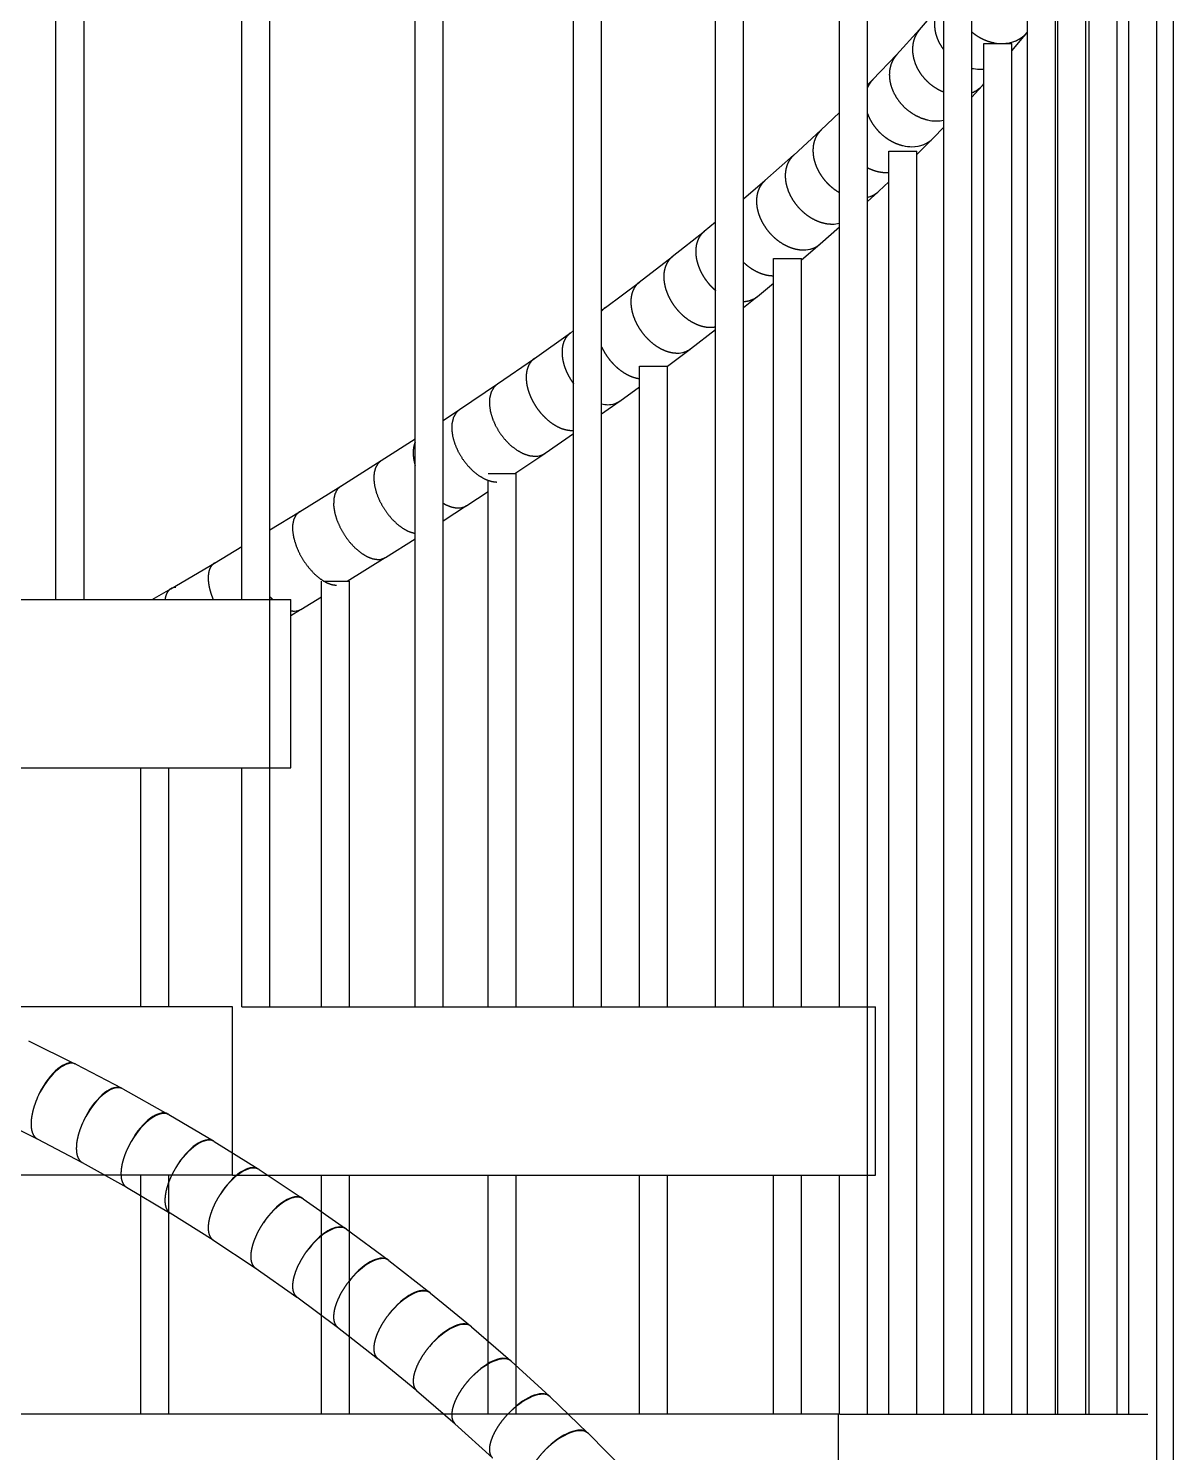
# Model space of a CAD drawing. Header units: millimetres. Extents: x -934 to 934, y -2220 to 2220.
# Drawn here: x 402 to 920, y 716 to 1361 of the extents above; entities that cross this region are included whole.
import ezdxf

# ---------------------------------------------------------------- set-up
doc = ezdxf.new("R2010")
doc.units = ezdxf.units.MM
doc.layers.add('Elevation', color=7, linetype='CONTINUOUS')
doc.layers.add('Plan', color=7, linetype='CONTINUOUS')

msp = doc.modelspace()

# ---------------------------------------------------------------- linework, layer by layer
at = {"layer": 'Elevation'}
for p, q in [((414.07, 1102.19), (414.07, 2035.99)), ((426.77, 1102.19), (426.77, 2033.08)), ((498.31, 1102.19), (498.31, 1987.28)), ((511.01, 917.61), (511.01, 1987.28)), ((576.79, 917.61), (576.79, 1938.57)), ((589.49, 917.61), (589.49, 1938.57)), ((648.61, 917.61), (648.61, 1889.87)), ((661.31, 917.61), (661.31, 1889.87)), ((712.95, 917.61), (712.95, 1841.16)), ((725.65, 917.61), (725.65, 1841.16)), ((769.08, 917.61), (769.08, 1792.45)), ((781.78, 733.03), (781.78, 1792.45)), ((816.35, 733.03), (816.35, 1743.74)), ((829.05, 733.03), (829.05, 1743.74)), ((854.23, 733.03), (854.23, 1695.03)), ((866.93, 733.03), (866.93, 1694.2)), ((882.29, 733.03), (882.29, 1646.33)), ((894.99, 733.03), (894.99, 1646.33)), ((900.2, 733.03), (900.2, 1597.62)), ((912.9, 548.45), (912.9, 1597.62)), ((920.46, 548.45), (920.46, 1548.91)), ((868.07, 733.03), (868.07, 1401.99)), ((880.77, 733.03), (880.77, 1402.79)), ((805.31, 1360.34), (815.21, 1371.77)), ((794.97, 1349.01), (805.41, 1360.46)), ((847.25, 1350.76), (854.09, 1359.1)), ((784.08, 1337.66), (795.06, 1349.12)), ((834.55, 733.03), (834.55, 1354.08)), ((847.25, 733.03), (847.25, 1354.08)), ((781.78, 1335.36), (784.18, 1337.76)), ((834.05, 1335.33), (834.55, 1335.91)), ((829.05, 1329.84), (833.72, 1334.96)), ((760.72, 1314.87), (769.08, 1322.85)), ((748.25, 1303.45), (760.8, 1314.95)), ((804.13, 1303.85), (811.23, 1310.93)), ((811.54, 1311.24), (816.35, 1316.27)), ((735.27, 1292), (748.32, 1303.52)), ((791.43, 733.03), (791.43, 1305.37)), ((804.13, 733.03), (804.13, 1305.37)), ((725.65, 1283.82), (735.34, 1292.06)), ((786.97, 1287.26), (791.43, 1291.52)), ((781.78, 1282.49), (786.69, 1287)), ((707.8, 1269.05), (712.95, 1273.27)), ((693.34, 1257.55), (707.86, 1269.1)), ((760.41, 1263.37), (769.08, 1271.02)), ((751.9, 1256.13), (760.15, 1263.15)), ((678.4, 1246.03), (693.39, 1257.59)), ((739.2, 917.61), (739.2, 1256.66)), ((751.9, 917.61), (751.9, 1256.66)), ((663, 1234.5), (678.45, 1246.07)), ((731.93, 1239.56), (739.2, 1245.54)), ((725.65, 1234.56), (731.7, 1239.37)), ((661.31, 1233.28), (663.04, 1234.54)), ((630.83, 1211.41), (647.18, 1222.99)), ((647.14, 1222.96), (648.61, 1224.03)), ((701.6, 1215.81), (712.95, 1224.56)), ((691.1, 1207.95), (701.39, 1215.65)), ((614.1, 1199.85), (630.87, 1211.44)), ((678.47, 917.61), (678.47, 1207.95)), ((691.17, 917.61), (691.17, 1207.95)), ((596.94, 1188.28), (614.13, 1199.87)), ((669.5, 1192.12), (678.47, 1198.64)), ((589.49, 1183.37), (596.97, 1188.3)), ((661.31, 1186.31), (669.3, 1191.98)), ((561.42, 1165.11), (576.79, 1175.03)), ((635.7, 1168.47), (648.61, 1177.38)), ((622.03, 1159.25), (635.53, 1168.35)), ((543.07, 1153.52), (561.44, 1165.13)), ((609.91, 917.61), (609.91, 1156.15)), ((622.61, 917.61), (622.61, 1159.25)), ((524.35, 1141.91), (543.09, 1153.53)), ((600.3, 1144.86), (609.91, 1151.19)), ((589.49, 1137.88), (600.14, 1144.75)), ((511.01, 1133.8), (524.37, 1141.92)), ((563.38, 1121.28), (576.79, 1129.76)), ((485.85, 1118.69), (498.31, 1126.14)), ((466.09, 1107.07), (485.86, 1118.7)), ((546.05, 1110.54), (563.23, 1121.19)), ((534.31, 917.61), (534.31, 1110.54)), ((547.01, 917.61), (547.01, 1110.54)), ((457.66, 1102.19), (466.1, 1107.07)), ((520.44, 1025.99), (520.44, 1102.19)), ((520.44, 1094.98), (524.9, 1097.65)), ((525.03, 1097.73), (534.31, 1103.38)), ((452.55, 917.61), (452.55, 1025.99)), ((465.25, 917.61), (465.25, 1025.99)), ((498.31, 917.61), (498.31, 1025.99)), ((494.02, 917.61), (30.85, 917.61)), ((494.02, 841.41), (494.02, 917.61)), ((785.35, 841.41), (785.35, 917.61)), ((494.02, 841.41), (30.85, 841.41)), ((452.55, 733.03), (452.55, 841.41)), ((465.25, 733.03), (465.25, 841.41)), ((534.31, 733.03), (534.31, 841.41)), ((547.01, 733.03), (547.01, 841.41)), ((609.91, 733.03), (609.91, 841.41)), ((622.61, 733.03), (622.61, 841.41)), ((678.47, 733.03), (678.47, 841.41)), ((691.17, 733.03), (691.17, 841.41)), ((739.2, 733.03), (739.2, 841.41)), ((751.9, 733.03), (751.9, 841.41)), ((769.08, 733.03), (769.08, 841.41)), ((768.62, 733.03), (48.01, 733.03)), ((768.62, 656.83), (768.62, 733.03))]:
    msp.add_line(p, q, dxfattribs=at)
for centre, major_axis, ratio, start_param, end_param in [((839.36, 1371.18), (15.08, -11.64), 0.826094, 5.469893, 6.26269), ((839.36, 1371.18), (14.73, -12.08), 0.816986, 5.493665, 0), ((839.36, 1371.18), (14.73, -12.08), 0.816986, 0, 0.014642), ((829.77, 1359.49), (14.73, -12.08), 0.816986, 5.505108, 5.575046), ((829.77, 1359.49), (14.4, -12.47), 0.80734, 5.527295, 5.597913), ((819.65, 1347.8), (14.4, -12.47), 0.80734, 5.887442, 0), ((819.65, 1347.8), (14.07, -12.84), 0.797162, 5.912163, 0), ((819.65, 1347.8), (14.07, -12.84), 0.797162, 0, 0.015876), ((808.98, 1336.11), (14.07, -12.84), 0.797162, 5.570858, 5.77862), ((808.98, 1336.11), (13.76, -13.18), 0.78646, 5.590101, 5.80028), ((797.78, 1324.42), (13.76, -13.18), 0.78646, 5.601544, 0), ((797.78, 1324.42), (13.45, -13.49), 0.775239, 5.619431, 0), ((797.78, 1324.42), (13.45, -13.49), 0.775239, 0, 0.0145), ((786.06, 1312.73), (13.45, -13.49), 0.775239, 5.630874, 5.694197), ((786.06, 1312.73), (13.16, -13.78), 0.763509, 5.647482, 5.711598), ((773.81, 1301.04), (13.16, -13.78), 0.763509, 5.879124, 0), ((773.81, 1301.04), (12.87, -14.04), 0.751276, 5.897642, 0), ((773.81, 1301.04), (12.87, -14.04), 0.751276, 0, 0.013278), ((761.06, 1289.35), (12.87, -14.04), 0.751276, 5.685773, 5.901149), ((761.06, 1289.35), (12.6, -14.29), 0.738549, 5.700045, 5.918651), ((747.81, 1277.66), (12.6, -14.29), 0.738549, 5.711489, 0), ((747.81, 1277.66), (12.34, -14.51), 0.725335, 5.7247, 0), ((747.81, 1277.66), (12.34, -14.51), 0.725335, 0, 0.012199), ((734.07, 1265.97), (12.09, -14.72), 0.711645, 5.74836, 5.753081), ((734.07, 1265.97), (12.34, -14.51), 0.725335, 5.736143, 5.740793), ((719.84, 1254.28), (12.09, -14.72), 0.711645, 5.797706, 0), ((719.84, 1254.28), (11.86, -14.91), 0.697485, 5.809615, 0), ((719.84, 1254.28), (11.86, -14.91), 0.697485, 0, 0.011252), ((705.14, 1242.59), (11.86, -14.91), 0.697485, 5.782531, 5.950503), ((705.14, 1242.59), (11.63, -15.09), 0.682867, 5.792945, 5.964016), ((689.97, 1230.9), (11.63, -15.09), 0.682867, 5.804388, 0), ((689.97, 1230.9), (11.41, -15.25), 0.667799, 5.813988, 0), ((689.97, 1230.9), (11.41, -15.25), 0.667799, 0, 0.010423), ((658.29, 1207.52), (11.21, -15.4), 0.652291, 5.845712, 0), ((658.29, 1207.52), (11.01, -15.54), 0.636355, 5.853838, 0), ((658.29, 1207.52), (11.01, -15.54), 0.636355, 0, 0.009699), ((641.79, 1195.83), (11.01, -15.54), 0.636355, 5.865281, 5.922525), ((641.79, 1195.83), (10.83, -15.67), 0.619999, 5.872743, 5.931227), ((624.87, 1184.14), (10.83, -15.67), 0.619999, 5.884186, 0), ((624.87, 1184.14), (10.65, -15.79), 0.603235, 5.891028, 0), ((624.87, 1184.14), (10.65, -15.79), 0.603235, 0, 0.009067), ((589.81, 1160.76), (10.49, -15.9), 0.586074, 5.920176, 0), ((589.81, 1160.76), (10.33, -16.01), 0.568528, 5.925899, 0), ((589.81, 1160.76), (10.33, -16.01), 0.568528, 0, 0.008518), ((553.2, 1137.38), (10.18, -16.1), 0.550607, 5.954003, 0), ((553.2, 1137.38), (10.04, -16.19), 0.532324, 5.958752, 0), ((553.2, 1137.38), (10.04, -16.19), 0.532324, 0, 0.008039), ((515.13, 1114), (9.9, -16.27), 0.51369, 5.985948, 0), ((515.13, 1114), (9.78, -16.35), 0.494719, 5.98985, 0), ((515.13, 1114), (9.78, -16.35), 0.494719, 0, 0.007623)]:
    msp.add_ellipse(centre, major_axis=major_axis, ratio=ratio, start_param=start_param, end_param=end_param, dxfattribs=at)
for points, degree in [([(815.1, 1371.63), (814.25, 1370.48), (813.54, 1369.22), (812.97, 1367.89), (812.54, 1366.48), (812.26, 1365.01), (812.13, 1363.5), (812.15, 1361.95), (812.32, 1360.38), (812.64, 1358.8), (813.11, 1357.23), (813.72, 1355.68), (814.47, 1354.16), (815.35, 1352.68), (816.35, 1351.27)], 1), ([(805.31, 1360.34), (804.03, 1358.58), (803.07, 1356.59), (802.45, 1354.44), (802.17, 1352.14), (802.25, 1349.76), (802.68, 1347.34), (803.44, 1344.93), (804.54, 1342.58), (805.94, 1340.33), (807.62, 1338.24), (809.54, 1336.33), (811.66, 1334.66), (813.95, 1333.25), (816.35, 1332.14)], 1), ([(805.52, 1360.58), (805.41, 1360.46), (805.31, 1360.34)], 2), ([(829.05, 1359.39), (829.7, 1358.86), (830.37, 1358.35), (831.05, 1357.87), (831.75, 1357.42), (832.47, 1356.99), (833.2, 1356.58), (833.94, 1356.21), (834.69, 1355.87), (835.45, 1355.55), (836.22, 1355.27), (837, 1355.01), (837.77, 1354.79), (838.56, 1354.6), (839.34, 1354.44)], 1), ([(794.97, 1349.01), (793.55, 1347.11), (792.51, 1344.94), (791.88, 1342.55), (791.67, 1340.01), (791.88, 1337.37), (792.51, 1334.69), (793.55, 1332.05), (794.97, 1329.52), (796.73, 1327.14), (798.79, 1324.98), (801.11, 1323.1), (803.61, 1321.54), (806.25, 1320.33), (808.96, 1319.52)], 1), ([(795.16, 1349.23), (794.97, 1349.01)], 1), ([(834.55, 1354.08), (834.71, 1354.08), (835.18, 1354.08), (835.93, 1354.08), (836.94, 1354.08), (838.14, 1354.08), (839.49, 1354.08), (840.9, 1354.08), (842.31, 1354.08), (843.65, 1354.08), (844.86, 1354.08), (845.86, 1354.08), (846.62, 1354.08), (847.09, 1354.08), (847.25, 1354.08)], 1), ([(839.34, 1354.44), (839.37, 1354.43)], 1), ([(839.37, 1354.43), (840.49, 1354.23), (841.62, 1354.13), (842.73, 1354.13)], 3), ([(829.05, 1342.95), (829.4, 1342.86), (829.76, 1342.79)], 2), ([(829.76, 1342.79), (829.79, 1342.79)], 1), ([(829.79, 1342.79), (830.98, 1342.56), (832.18, 1342.44), (833.34, 1342.44)], 3), ([(784.27, 1337.85), (784.08, 1337.66)], 1), ([(781.78, 1322.38), (782.36, 1320.93), (783.06, 1319.5), (783.87, 1318.11), (784.79, 1316.77), (785.8, 1315.49), (786.89, 1314.27), (788.07, 1313.13), (789.33, 1312.07), (790.64, 1311.1), (792.01, 1310.24), (793.42, 1309.47), (794.86, 1308.82), (796.33, 1308.29), (797.8, 1307.87)], 1), ([(808.96, 1319.52), (809, 1319.51)], 1), ([(809, 1319.51), (810.33, 1319.21), (811.65, 1319.06), (812.94, 1319.06)], 3), ([(760.72, 1314.87), (760.05, 1314.17), (759.44, 1313.41), (758.89, 1312.6), (758.42, 1311.73), (758.01, 1310.81), (757.67, 1309.85), (757.41, 1308.85), (757.22, 1307.82), (757.11, 1306.75), (757.07, 1305.66), (757.11, 1304.55), (757.22, 1303.42), (757.4, 1302.28), (757.67, 1301.14)], 1), ([(760.88, 1315.03), (760.72, 1314.87)], 1), ([(748.4, 1303.58), (748.25, 1303.45)], 1), ([(791.43, 1305.37), (791.59, 1305.37), (792.06, 1305.37), (792.82, 1305.37), (793.82, 1305.37), (795.03, 1305.37), (796.37, 1305.37), (797.78, 1305.37), (799.19, 1305.37), (800.54, 1305.37), (801.74, 1305.37), (802.75, 1305.37), (803.5, 1305.37), (803.97, 1305.37), (804.13, 1305.37)], 1), ([(797.8, 1307.87), (799.19, 1307.54), (800.58, 1307.37), (801.93, 1307.37)], 3), ([(748.25, 1303.45), (747.56, 1302.75), (746.93, 1301.99), (746.37, 1301.17), (745.88, 1300.29), (745.46, 1299.36), (745.12, 1298.39), (744.85, 1297.37), (744.66, 1296.31), (744.55, 1295.22), (744.52, 1294.1), (744.57, 1292.96), (744.69, 1291.8), (744.9, 1290.62), (745.18, 1289.45)], 1), ([(757.67, 1301.14), (757.72, 1300.94)], 1), ([(757.72, 1300.94), (758.09, 1299.72), (758.54, 1298.5), (759.08, 1297.3), (759.68, 1296.12), (760.36, 1294.96), (761.11, 1293.84), (761.93, 1292.75), (762.81, 1291.7), (763.74, 1290.7), (764.72, 1289.76), (765.75, 1288.87), (766.83, 1288.04), (767.94, 1287.29), (769.08, 1286.6)], 1), ([(735.27, 1292), (734.56, 1291.31), (733.92, 1290.55), (733.34, 1289.73), (732.84, 1288.84), (732.42, 1287.9), (732.07, 1286.91), (731.8, 1285.87), (731.61, 1284.79), (731.51, 1283.67), (731.48, 1282.53), (731.54, 1281.36), (731.68, 1280.17), (731.9, 1278.97), (732.2, 1277.76)], 1), ([(735.41, 1292.12), (735.27, 1292)], 1), ([(745.18, 1289.45), (745.23, 1289.25)], 1), ([(745.23, 1289.25), (745.87, 1287.35), (746.69, 1285.47), (747.69, 1283.65), (748.87, 1281.89), (750.19, 1280.23), (751.65, 1278.68), (753.22, 1277.26), (754.9, 1275.99), (756.65, 1274.89), (758.45, 1273.98), (760.29, 1273.25), (762.14, 1272.72), (763.97, 1272.41), (765.77, 1272.3)], 1), ([(732.2, 1277.76), (732.26, 1277.56)], 1), ([(732.26, 1277.56), (732.91, 1275.66), (733.75, 1273.78), (734.76, 1271.96), (735.94, 1270.2), (737.27, 1268.54), (738.72, 1266.99), (740.29, 1265.57), (741.96, 1264.3), (743.69, 1263.2), (745.48, 1262.29), (747.3, 1261.56), (749.12, 1261.03), (750.93, 1260.72), (752.7, 1260.61)], 1), ([(707.8, 1269.05), (707.07, 1268.37), (706.4, 1267.62), (705.81, 1266.79), (705.29, 1265.9), (704.86, 1264.94), (704.51, 1263.92), (704.24, 1262.85), (704.06, 1261.73), (703.97, 1260.57), (703.96, 1259.37), (704.04, 1258.15), (704.21, 1256.9), (704.47, 1255.64), (704.81, 1254.38)], 1), ([(707.92, 1269.14), (707.8, 1269.05)], 1), ([(693.34, 1257.55), (692.59, 1256.88), (691.92, 1256.14), (691.32, 1255.31), (690.8, 1254.41), (690.36, 1253.44), (690.01, 1252.41), (689.75, 1251.33), (689.57, 1250.19), (689.49, 1249.01), (689.5, 1247.79), (689.59, 1246.54), (689.78, 1245.27), (690.05, 1243.98), (690.41, 1242.69)], 1), ([(693.45, 1257.63), (693.34, 1257.55)], 1), ([(704.81, 1254.38), (704.87, 1254.18)], 1), ([(725.65, 1254.97), (726.52, 1254.18), (727.41, 1253.44), (728.34, 1252.75), (729.28, 1252.11), (730.25, 1251.52), (731.23, 1250.98), (732.22, 1250.51), (733.22, 1250.09), (734.22, 1249.74), (735.22, 1249.44), (736.21, 1249.21), (737.2, 1249.05), (738.17, 1248.95), (739.13, 1248.92)], 1), ([(739.2, 1256.66), (739.36, 1256.66), (739.83, 1256.66), (740.59, 1256.66), (741.6, 1256.66), (742.8, 1256.66), (744.14, 1256.66), (745.55, 1256.66), (746.97, 1256.66), (748.31, 1256.66), (749.51, 1256.66), (750.52, 1256.66), (751.28, 1256.66), (751.74, 1256.66), (751.9, 1256.66)], 1), ([(678.4, 1246.03), (677.65, 1245.38), (676.96, 1244.64), (676.36, 1243.81), (675.84, 1242.91), (675.41, 1241.94), (675.06, 1240.9), (674.8, 1239.8), (674.63, 1238.64), (674.56, 1237.44), (674.58, 1236.2), (674.69, 1234.93), (674.89, 1233.63), (675.18, 1232.32), (675.56, 1231)], 1), ([(678.5, 1246.11), (678.4, 1246.03)], 1), ([(690.41, 1242.69), (690.48, 1242.49)], 1), ([(690.48, 1242.49), (691.18, 1240.59), (692.06, 1238.71), (693.1, 1236.89), (694.29, 1235.13), (695.62, 1233.47), (697.07, 1231.92), (698.61, 1230.5), (700.24, 1229.23), (701.93, 1228.13), (703.66, 1227.22), (705.41, 1226.49), (707.15, 1225.96), (708.87, 1225.65), (710.55, 1225.54)], 1), ([(663, 1234.5), (662.36, 1234.03), (661.8, 1233.46), (661.31, 1232.82)], 3), ([(663.08, 1234.57), (663, 1234.5)], 1), ([(675.56, 1231), (675.63, 1230.8)], 1), ([(675.63, 1230.8), (676.35, 1228.9), (677.24, 1227.02), (678.29, 1225.2), (679.48, 1223.44), (680.81, 1221.78), (682.25, 1220.23), (683.79, 1218.81), (685.4, 1217.54), (687.08, 1216.44), (688.78, 1215.53), (690.51, 1214.8), (692.22, 1214.27), (693.91, 1213.96), (695.55, 1213.85)], 1), ([(647.14, 1222.96), (646.37, 1222.33), (645.69, 1221.61), (645.09, 1220.79), (644.57, 1219.88), (644.14, 1218.9), (643.8, 1217.84), (643.56, 1216.71), (643.41, 1215.53), (643.36, 1214.29), (643.4, 1213.01), (643.55, 1211.69), (643.78, 1210.35), (644.12, 1208.99), (644.54, 1207.62)], 1), ([(647.22, 1223.02), (647.14, 1222.96)], 1), ([(661.31, 1216.68), (662.09, 1215.12), (662.98, 1213.59), (663.96, 1212.12), (665.04, 1210.7), (666.2, 1209.36), (667.43, 1208.1), (668.72, 1206.94), (670.06, 1205.89), (671.44, 1204.96), (672.84, 1204.14), (674.26, 1203.46), (675.68, 1202.92), (677.08, 1202.52), (678.47, 1202.27)], 1), ([(630.83, 1211.41), (630.07, 1210.79), (629.39, 1210.08), (628.79, 1209.26), (628.27, 1208.36), (627.85, 1207.37), (627.52, 1206.3), (627.29, 1205.16), (627.15, 1203.97), (627.11, 1202.71), (627.18, 1201.41), (627.33, 1200.07), (627.59, 1198.71), (627.94, 1197.32), (628.39, 1195.93)], 1), ([(630.91, 1211.46), (630.83, 1211.41)], 1), ([(644.54, 1207.62), (644.61, 1207.42)], 1), ([(678.47, 1207.95), (678.62, 1207.95), (679.09, 1207.95), (679.85, 1207.95), (680.86, 1207.95), (682.06, 1207.95), (683.4, 1207.95), (684.82, 1207.95), (686.23, 1207.95), (687.57, 1207.95), (688.77, 1207.95), (689.78, 1207.95), (690.54, 1207.95), (691.01, 1207.95), (691.17, 1207.95)], 1), ([(614.1, 1199.85), (612.44, 1198.26), (611.25, 1196.13), (610.59, 1193.54), (610.47, 1190.59), (610.91, 1187.4), (611.88, 1184.08), (613.34, 1180.76), (615.25, 1177.57), (617.52, 1174.64), (620.08, 1172.06), (622.82, 1169.95), (625.63, 1168.38), (628.42, 1167.42), (631.08, 1167.09)], 1), ([(614.16, 1199.9), (614.1, 1199.85)], 1), ([(628.39, 1195.93), (629.14, 1194.01), (630.06, 1192.12), (631.12, 1190.27), (632.32, 1188.5), (633.64, 1186.81), (635.07, 1185.24), (636.58, 1183.81), (638.15, 1182.53), (639.77, 1181.41), (641.42, 1180.48), (643.07, 1179.74), (644.7, 1179.21), (646.3, 1178.89), (647.84, 1178.78)], 1), ([(596.94, 1188.28), (595.31, 1186.73), (594.15, 1184.63), (593.51, 1182.06), (593.41, 1179.11), (593.86, 1175.91), (594.84, 1172.57), (596.31, 1169.22), (598.22, 1166.01), (600.49, 1163.04), (603.03, 1160.44), (605.75, 1158.3), (608.54, 1156.71), (611.29, 1155.73), (613.89, 1155.4)], 1), ([(597, 1188.32), (596.94, 1188.28)], 1), ([(661.31, 1190.82), (662.29, 1190.59), (663.26, 1190.47), (664.19, 1190.47)], 3), ([(561.42, 1165.11), (559.9, 1163.72), (558.82, 1161.81), (558.2, 1159.42), (558.07, 1156.67), (558.44, 1153.64), (559.29, 1150.44), (560.58, 1147.19), (562.28, 1144.01), (564.33, 1141.02), (566.64, 1138.31), (569.13, 1136), (571.71, 1134.16), (574.3, 1132.86), (576.79, 1132.15)], 1), ([(561.46, 1165.14), (561.42, 1165.11)], 1), ([(609.91, 1159.25), (610.07, 1159.25), (610.54, 1159.25), (611.29, 1159.25), (612.3, 1159.25), (613.5, 1159.25), (614.84, 1159.25), (616.26, 1159.25), (617.67, 1159.25), (619.01, 1159.25), (620.22, 1159.25), (621.22, 1159.25), (621.98, 1159.25), (622.45, 1159.25), (622.61, 1159.25)], 1), ([(543.07, 1153.52), (541.53, 1152.09), (540.47, 1150.08), (539.91, 1147.55), (539.89, 1144.61), (540.4, 1141.39), (541.43, 1138), (542.93, 1134.59), (544.85, 1131.29), (547.1, 1128.23), (549.6, 1125.55), (552.24, 1123.33), (554.92, 1121.69), (557.53, 1120.67), (559.96, 1120.33)], 1), ([(543.11, 1153.54), (543.07, 1153.52)], 1), ([(524.35, 1141.91), (522.85, 1140.53), (521.82, 1138.54), (521.3, 1136.03), (521.31, 1133.1), (521.85, 1129.87), (522.9, 1126.47), (524.41, 1123.03), (526.33, 1119.71), (528.57, 1116.63), (531.05, 1113.91), (533.66, 1111.68), (536.3, 1110.01), (538.86, 1108.99), (541.23, 1108.64)], 1), ([(524.39, 1141.94), (524.35, 1141.91)], 1), ([(485.85, 1118.69), (485.15, 1118.18), (484.55, 1117.53), (484.04, 1116.76), (483.63, 1115.86), (483.33, 1114.85), (483.13, 1113.72), (483.03, 1112.5), (483.04, 1111.2), (483.16, 1109.81), (483.39, 1108.37), (483.72, 1106.87), (484.15, 1105.33), (484.68, 1103.76), (485.3, 1102.19)], 1), ([(485.87, 1118.7), (485.85, 1118.69)], 1), ([(535.36, 1110.54), (536.09, 1110.54), (536.96, 1110.54), (537.96, 1110.54), (539.05, 1110.54), (540.19, 1110.54), (541.35, 1110.54), (542.49, 1110.54), (543.56, 1110.54), (544.54, 1110.54), (545.39, 1110.54), (546.08, 1110.54), (546.59, 1110.54), (546.91, 1110.54), (547.01, 1110.54)], 1), ([(466.09, 1107.07), (465.79, 1106.87), (465.51, 1106.66), (465.24, 1106.41), (464.99, 1106.14), (464.76, 1105.85), (464.55, 1105.53), (464.35, 1105.19), (464.17, 1104.83), (464.01, 1104.44), (463.87, 1104.03), (463.75, 1103.6), (463.64, 1103.15), (463.56, 1102.68), (463.5, 1102.19)], 1), ([(466.11, 1107.08), (466.09, 1107.07)], 1), ([(468.44, 1107.67), (467.57, 1107.67), (466.79, 1107.47), (466.11, 1107.08)], 3), ([(511.01, 1103.48), (511.62, 1102.81), (512.25, 1102.19)], 2), ([(414.07, 1102.19), (414.23, 1102.19), (414.7, 1102.19), (415.46, 1102.19), (416.46, 1102.19), (417.67, 1102.19), (419.01, 1102.19), (420.42, 1102.19), (421.84, 1102.19), (423.18, 1102.19), (424.38, 1102.19), (425.39, 1102.19), (426.14, 1102.19), (426.61, 1102.19), (426.77, 1102.19)], 1), ([(520.44, 1097.15), (521.33, 1096.95), (522.15, 1096.95)], 2), ([(498.31, 917.61), (498.47, 917.61), (498.94, 917.61), (499.7, 917.61), (500.7, 917.61), (501.91, 917.61), (503.25, 917.61), (504.66, 917.61), (506.07, 917.61), (507.42, 917.61), (508.62, 917.61), (509.63, 917.61), (510.38, 917.61), (510.85, 917.61), (511.01, 917.61)], 1), ([(511.01, 917.61), (534.59, 917.61), (557.64, 917.61), (580.14, 917.61), (602.07, 917.61), (623.4, 917.61), (644.12, 917.61), (664.2, 917.61), (683.62, 917.61), (702.37, 917.61), (720.42, 917.61), (737.76, 917.61), (754.38, 917.61), (770.24, 917.61), (785.35, 917.61)], 1), ([(576.79, 917.61), (576.95, 917.61), (577.42, 917.61), (578.17, 917.61), (579.18, 917.61), (580.38, 917.61), (581.73, 917.61), (583.14, 917.61), (584.55, 917.61), (585.89, 917.61), (587.1, 917.61), (588.1, 917.61), (588.86, 917.61), (589.33, 917.61), (589.49, 917.61)], 1), ([(648.61, 917.61), (648.77, 917.61), (649.24, 917.61), (649.99, 917.61), (651, 917.61), (652.2, 917.61), (653.54, 917.61), (654.96, 917.61), (656.37, 917.61), (657.71, 917.61), (658.92, 917.61), (659.92, 917.61), (660.68, 917.61), (661.15, 917.61), (661.31, 917.61)], 1), ([(712.95, 917.61), (713.11, 917.61), (713.58, 917.61), (714.33, 917.61), (715.34, 917.61), (716.54, 917.61), (717.88, 917.61), (719.3, 917.61), (720.71, 917.61), (722.05, 917.61), (723.26, 917.61), (724.26, 917.61), (725.02, 917.61), (725.49, 917.61), (725.65, 917.61)], 1), ([(769.08, 733.03), (769.23, 733.03), (769.7, 733.03), (770.46, 733.03), (771.47, 733.03), (772.67, 733.03), (774.01, 733.03), (775.43, 733.03), (776.84, 733.03), (778.18, 733.03), (779.38, 733.03), (780.39, 733.03), (781.15, 733.03), (781.62, 733.03), (781.78, 733.03)], 1), ([(816.35, 733.03), (816.51, 733.03), (816.98, 733.03), (817.74, 733.03), (818.74, 733.03), (819.94, 733.03), (821.29, 733.03), (822.7, 733.03), (824.11, 733.03), (825.46, 733.03), (826.66, 733.03), (827.66, 733.03), (828.42, 733.03), (828.89, 733.03), (829.05, 733.03)], 1), ([(854.23, 733.03), (854.39, 733.03), (854.86, 733.03), (855.62, 733.03), (856.62, 733.03), (857.83, 733.03), (859.17, 733.03), (860.58, 733.03), (861.99, 733.03), (863.34, 733.03), (864.54, 733.03), (865.55, 733.03), (866.3, 733.03), (866.77, 733.03), (866.93, 733.03)], 1), ([(882.29, 733.03), (882.45, 733.03), (882.92, 733.03), (883.67, 733.03), (884.68, 733.03), (885.88, 733.03), (887.22, 733.03), (888.64, 733.03), (890.05, 733.03), (891.39, 733.03), (892.6, 733.03), (893.6, 733.03), (894.36, 733.03), (894.83, 733.03), (894.99, 733.03)], 1)]:
    msp.add_open_spline(points, degree=degree, dxfattribs=at)
for points, degree, knots in [([(784.08, 1337.66), (783.98, 1337.55), (783.88, 1337.44), (783.68, 1337.22), (783.49, 1336.99), (783.3, 1336.76), (783.13, 1336.52), (782.95, 1336.28), (782.78, 1336.03), (782.62, 1335.78), (782.46, 1335.53), (782.39, 1335.4), (782.31, 1335.27), (782.17, 1335), (782.03, 1334.73), (781.9, 1334.46), (781.78, 1334.18)], 2, [2.2524378, 2.2524378, 2.2524378, 2.2724064, 2.2724064, 2.3123434, 2.3123434, 2.3522805, 2.3522805, 2.3922176, 2.3922176, 2.4321546, 2.4321546, 2.4521232, 2.4521232, 2.4920602, 2.4920602, 2.5319973, 2.5319973, 2.5319973]), ([(781.78, 1297.89), (782.38, 1297.59), (782.99, 1297.31), (783.61, 1297.05), (784.22, 1296.82), (784.84, 1296.6), (785.46, 1296.41), (786.09, 1296.24), (786.71, 1296.09), (787.33, 1295.97), (787.95, 1295.86), (788.57, 1295.78), (789.18, 1295.73), (789.79, 1295.69), (790.4, 1295.68)], 1, [4.1979015, 4.1979015, 4.2346506, 4.2713997, 4.3081488, 4.3448979, 4.381647, 4.4183961, 4.4551452, 4.4918943, 4.5286434, 4.5653926, 4.6021417, 4.6388908, 4.6756399, 4.712389, 4.712389]), ([(704.87, 1254.18), (705.19, 1253.23), (705.56, 1252.29), (705.97, 1251.35), (706.42, 1250.42), (706.91, 1249.5), (707.45, 1248.59), (708.02, 1247.71), (708.63, 1246.84), (709.28, 1246), (709.95, 1245.18), (710.66, 1244.39), (711.4, 1243.63), (712.16, 1242.91), (712.95, 1242.22)], 1, [3.1473142, 3.1473142, 3.2030504, 3.2587866, 3.3145228, 3.370259, 3.4259952, 3.4817313, 3.5374675, 3.5932037, 3.6489399, 3.7046761, 3.7604123, 3.8161484, 3.8718846, 3.9276208, 3.9276208]), ([(644.61, 1207.42), (644.81, 1206.87), (645.02, 1206.32), (645.25, 1205.77), (645.49, 1205.22), (645.75, 1204.68), (646.02, 1204.13), (646.3, 1203.59), (646.59, 1203.06), (646.9, 1202.53), (647.22, 1202), (647.55, 1201.48), (647.89, 1200.97), (648.24, 1200.46), (648.61, 1199.96)], 1, [3.1473142, 3.1473142, 3.1797016, 3.212089, 3.2444764, 3.2768638, 3.3092512, 3.3416385, 3.3740259, 3.4064133, 3.4388007, 3.4711881, 3.5035755, 3.5359628, 3.5683502, 3.6007376, 3.6007376]), ([(576.79, 1173.49), (576.56, 1172.9), (576.36, 1172.27), (576.2, 1171.61), (576.07, 1170.93), (575.98, 1170.22), (575.93, 1169.48), (575.91, 1168.73), (575.93, 1167.95), (575.98, 1167.15), (576.07, 1166.34), (576.2, 1165.51), (576.36, 1164.67), (576.56, 1163.81), (576.79, 1162.96)], 1, [2.2986103, 2.2986103, 2.3496004, 2.4005904, 2.4515804, 2.5025705, 2.5535605, 2.6045506, 2.6555406, 2.7065306, 2.7575207, 2.8085107, 2.8595007, 2.9104908, 2.9614808, 3.0124709, 3.0124709]), ([(589.49, 1145.87), (589.99, 1145.58), (590.5, 1145.31), (591, 1145.06), (591.51, 1144.83), (592.01, 1144.62), (592.5, 1144.43), (593, 1144.26), (593.49, 1144.11), (593.97, 1143.99), (594.45, 1143.89), (594.93, 1143.81), (595.39, 1143.76), (595.85, 1143.72), (596.3, 1143.71)], 1, [4.2031043, 4.2031043, 4.2394818, 4.2758593, 4.3122368, 4.3486142, 4.3849917, 4.4213692, 4.4577467, 4.4941241, 4.5305016, 4.5668791, 4.6032566, 4.639634, 4.6760115, 4.712389, 4.712389]), ([(149.36, 1102.19), (177.73, 1102.19), (205.91, 1102.19), (233.9, 1102.19), (261.65, 1102.19), (289.14, 1102.19), (316.34, 1102.19), (343.23, 1102.19), (369.77, 1102.19), (395.95, 1102.19), (421.74, 1102.19), (447.1, 1102.19), (472.02, 1102.19), (496.48, 1102.19), (520.44, 1102.19)], 1, [4.8765036, 4.8765036, 4.9080325, 4.9395613, 4.9710902, 5.002619, 5.0341479, 5.0656767, 5.0972056, 5.1287345, 5.1602633, 5.1917922, 5.223321, 5.2548499, 5.2863788, 5.3179076, 5.3179076]), ([(130.46, 1025.99), (160.27, 1025.99), (189.9, 1025.99), (219.33, 1025.99), (248.52, 1025.99), (277.44, 1025.99), (306.06, 1025.99), (334.34, 1025.99), (362.26, 1025.99), (389.78, 1025.99), (416.88, 1025.99), (443.52, 1025.99), (469.68, 1025.99), (495.33, 1025.99), (520.44, 1025.99)], 1, [4.8555797, 4.8555797, 4.8886031, 4.9216266, 4.95465, 4.9876734, 5.0206968, 5.0537202, 5.0867437, 5.1197671, 5.1527905, 5.1858139, 5.2188374, 5.2518608, 5.2848842, 5.3179076, 5.3179076]), ([(494.02, 841.41), (519.16, 841.41), (543.73, 841.41), (567.7, 841.41), (591.06, 841.41), (613.77, 841.41), (635.82, 841.41), (657.17, 841.41), (677.8, 841.41), (697.7, 841.41), (716.83, 841.41), (735.18, 841.41), (752.73, 841.41), (769.46, 841.41), (785.35, 841.41)], 1, [5.2831854, 5.2831854, 5.3162088, 5.3492322, 5.3822557, 5.4152791, 5.4483025, 5.4813259, 5.5143493, 5.5473728, 5.5803962, 5.6134196, 5.646443, 5.6794664, 5.7124899, 5.7455133, 5.7455133]), ([(781.78, 733.03), (796.14, 733.03), (809.73, 733.03), (822.54, 733.03), (834.56, 733.03), (845.76, 733.03), (856.16, 733.03), (865.72, 733.03), (874.45, 733.03), (882.33, 733.03), (889.36, 733.03), (895.53, 733.03), (900.84, 733.03), (905.28, 733.03), (908.84, 733.03)], 1, [5.7379254, 5.7379254, 5.7690107, 5.8000959, 5.8311812, 5.8622664, 5.8933517, 5.9244369, 5.9555222, 5.9866074, 6.0176927, 6.0487779, 6.0798632, 6.1109484, 6.1420337, 6.1731189, 6.1731189])]:
    msp.add_open_spline(points, degree=degree, knots=knots, dxfattribs=at)
at = {"layer": 'Plan'}
for p, q in [((401.61, 902.18), (422.66, 891.82)), ((423.09, 891.6), (443.87, 880.7)), ((444.3, 880.47), (464.79, 869.05)), ((384.96, 867.91), (405.61, 857.75)), ((465.21, 868.8), (485.4, 856.86)), ((405.57, 857.77), (425.96, 847.08)), ((485.82, 856.6), (505.7, 844.14)), ((425.91, 847.1), (446.02, 835.89)), ((506.11, 843.88), (525.66, 830.91)), ((445.98, 835.91), (465.79, 824.19)), ((526.06, 830.63), (545.27, 817.17)), ((465.75, 824.22), (485.25, 811.99)), ((545.67, 816.88), (564.53, 802.93)), ((485.21, 812.02), (504.39, 799.29)), ((564.92, 802.64), (583.41, 788.2)), ((504.35, 799.32), (523.2, 786.11)), ((583.79, 787.9), (601.91, 773)), ((523.17, 786.14), (541.67, 772.45)), ((541.63, 772.48), (559.78, 758.32)), ((602.29, 772.68), (620.02, 757.32)), ((559.74, 758.35), (577.52, 743.73)), ((620.38, 756.99), (637.71, 741.18)), ((577.48, 743.76), (594.88, 728.68)), ((638.07, 740.85), (654.99, 724.6)), ((594.85, 728.72), (611.85, 713.2)), ((655.34, 724.26), (671.83, 707.58))]:
    msp.add_line(p, q, dxfattribs=at)
for centre, major_axis, start_param, end_param in [((414.25, 874.73), (-8.41, -17.09), 3.141593, 4.706667), ((414.25, 874.73), (-8.85, -16.87), 3.141593, 4.718111), ((414.25, 874.73), (-8.41, -17.09), 3.112836, 3.141593), ((435.02, 863.83), (-8.85, -16.87), 3.141593, 4.706667), ((435.02, 863.83), (-9.28, -16.64), 3.141593, 4.718111), ((435.02, 863.83), (-8.85, -16.87), 3.112836, 3.141593), ((455.51, 852.41), (-9.28, -16.64), 3.141593, 4.706667), ((455.51, 852.41), (-9.7, -16.39), 3.141593, 4.718111), ((455.51, 852.41), (-9.28, -16.64), 3.112836, 3.141593), ((475.7, 840.46), (-9.7, -16.39), 3.141593, 4.706667), ((475.7, 840.46), (-10.12, -16.14), 3.141593, 4.718111), ((475.7, 840.46), (-9.7, -16.39), 3.112836, 3.141593), ((495.58, 828), (-10.12, -16.14), 3.141593, 4.706667), ((495.58, 828), (-10.53, -15.88), 3.141593, 4.718111), ((495.58, 828), (-10.12, -16.14), 3.112836, 3.141593), ((515.13, 815.03), (-10.53, -15.88), 3.141593, 4.706667), ((515.13, 815.03), (-10.93, -15.6), 3.141593, 4.718111), ((515.13, 815.03), (-10.53, -15.88), 3.112836, 3.141593), ((534.34, 801.57), (-10.93, -15.6), 3.141593, 4.706667), ((534.34, 801.57), (-11.33, -15.31), 3.141593, 4.718111), ((534.34, 801.57), (-10.93, -15.6), 3.112836, 3.141593), ((553.2, 787.62), (-11.33, -15.31), 3.141593, 4.706667), ((553.2, 787.62), (-11.72, -15.02), 3.141593, 4.718111), ((553.2, 787.62), (-11.33, -15.31), 3.112836, 3.141593), ((571.69, 773.18), (-11.72, -15.02), 3.141593, 4.706667), ((571.69, 773.18), (-12.1, -14.71), 3.141593, 4.718111), ((571.69, 773.18), (-11.72, -15.02), 3.112836, 3.141593), ((589.81, 758.28), (-12.1, -14.71), 3.141593, 4.706667), ((589.81, 758.28), (-12.47, -14.4), 3.141593, 4.718111), ((589.81, 758.28), (-12.1, -14.71), 3.112836, 3.141593), ((607.54, 742.92), (-12.47, -14.4), 3.141593, 4.706667), ((607.54, 742.92), (-12.84, -14.07), 3.141593, 4.718111), ((607.54, 742.92), (-12.47, -14.4), 3.112836, 3.141593), ((624.87, 727.11), (-12.84, -14.07), 3.141593, 4.706667), ((624.87, 727.11), (-13.2, -13.74), 3.141593, 4.718111), ((624.87, 727.11), (-12.84, -14.07), 3.112836, 3.141593), ((641.79, 710.86), (-13.2, -13.74), 3.141593, 4.706667), ((641.79, 710.86), (-13.54, -13.4), 3.141593, 4.718111), ((641.79, 710.86), (-13.2, -13.74), 3.112836, 3.141593)]:
    msp.add_ellipse(centre, major_axis=major_axis, ratio=0.445997, start_param=start_param, end_param=end_param, dxfattribs=at)
for points, degree in [([(406.67, 878.58), (406.03, 877.32), (405.46, 876.04), (404.96, 874.75)], 3), ([(404.94, 874.71), (404.34, 873.04), (403.83, 871.39), (403.42, 869.77), (403.1, 868.2), (402.89, 866.69), (402.78, 865.25), (402.77, 863.89), (402.87, 862.64), (403.08, 861.5), (403.39, 860.47), (403.79, 859.58), (404.3, 858.83), (404.89, 858.22), (405.57, 857.77)], 1), ([(404.96, 874.75), (404.94, 874.71)], 1), ([(427.55, 867.88), (426.84, 866.56), (426.19, 865.21), (425.64, 863.86)], 3), ([(425.62, 863.81), (425, 862.18), (424.46, 860.56), (424.02, 858.98), (423.68, 857.43), (423.44, 855.95), (423.31, 854.53), (423.28, 853.2), (423.35, 851.96), (423.53, 850.83), (423.81, 849.82), (424.2, 848.93), (424.68, 848.18), (425.25, 847.57), (425.91, 847.1)], 1), ([(425.64, 863.86), (425.62, 863.81)], 1), ([(405.57, 857.77), (405.66, 857.72)], 1), ([(446.03, 852.43), (445.38, 850.83), (444.82, 849.25), (444.35, 847.69), (443.98, 846.17), (443.72, 844.71), (443.55, 843.32), (443.5, 842), (443.55, 840.78), (443.7, 839.66), (443.96, 838.65), (444.32, 837.77), (444.78, 837.01), (445.33, 836.39), (445.98, 835.91)], 1), ([(448.14, 856.64), (447.35, 855.27), (446.64, 853.85), (446.03, 852.43)], 3), ([(425.91, 847.1), (426, 847.05)], 1), ([(468.44, 844.88), (467.38, 843.04), (466.43, 841.16), (465.59, 839.28), (464.87, 837.41), (464.29, 835.58), (463.86, 833.81), (463.57, 832.12), (463.43, 830.54), (463.44, 829.08), (463.61, 827.77), (463.93, 826.61), (464.4, 825.62), (465.01, 824.82), (465.75, 824.22)], 1), ([(445.98, 835.91), (446.06, 835.87)], 1), ([(488.44, 832.61), (487.33, 830.79), (486.32, 828.94), (485.44, 827.08), (484.67, 825.23), (484.05, 823.41), (483.56, 821.66), (483.23, 819.98), (483.05, 818.4), (483.03, 816.94), (483.17, 815.62), (483.46, 814.45), (483.9, 813.46), (484.48, 812.64), (485.21, 812.02)], 1), ([(465.75, 824.22), (465.83, 824.17)], 1), ([(508.11, 819.82), (506.95, 818.03), (505.9, 816.21), (504.97, 814.37), (504.16, 812.54), (503.48, 810.74), (502.96, 809), (502.58, 807.33), (502.36, 805.76), (502.3, 804.3), (502.4, 802.97), (502.66, 801.8), (503.08, 800.79), (503.64, 799.96), (504.35, 799.32)], 1), ([(485.21, 812.02), (485.29, 811.96)], 1), ([(527.44, 806.53), (526.24, 804.78), (525.15, 802.98), (524.16, 801.17), (523.31, 799.36), (522.59, 797.58), (522.02, 795.85), (521.6, 794.19), (521.34, 792.62), (521.24, 791.17), (521.31, 789.84), (521.54, 788.66), (521.93, 787.64), (522.47, 786.8), (523.17, 786.14)], 1), ([(504.35, 799.32), (504.43, 799.27)], 1), ([(546.43, 792.76), (545.19, 791.03), (544.04, 789.27), (543.02, 787.48), (542.11, 785.69), (541.35, 783.93), (540.73, 782.21), (540.27, 780.57), (539.97, 779.01), (539.84, 777.55), (539.87, 776.23), (540.07, 775.04), (540.43, 774.01), (540.96, 773.15), (541.63, 772.48)], 1), ([(523.17, 786.14), (523.24, 786.08)], 1), ([(565.06, 778.5), (563.77, 776.8), (562.58, 775.07), (561.51, 773.31), (560.56, 771.54), (559.75, 769.8), (559.09, 768.1), (558.59, 766.47), (558.25, 764.92), (558.08, 763.47), (558.08, 762.14), (558.25, 760.95), (558.59, 759.91), (559.09, 759.04), (559.74, 758.35)], 1), ([(565.06, 778.5), (565.06, 778.5)], 1), ([(541.63, 772.48), (541.71, 772.42)], 1), ([(583.32, 763.76), (581.99, 762.11), (580.76, 760.4), (579.64, 758.67), (578.64, 756.93), (577.79, 755.21), (577.09, 753.53), (576.54, 751.91), (576.16, 750.36), (575.96, 748.92), (575.92, 747.59), (576.06, 746.4), (576.37, 745.35), (576.85, 744.47), (577.48, 743.76)], 1), ([(559.74, 758.35), (559.82, 758.29)], 1), ([(601.19, 748.57), (599.82, 746.94), (598.54, 745.27), (597.38, 743.57), (596.34, 741.86), (595.45, 740.16), (594.7, 738.49), (594.11, 736.89), (593.7, 735.35), (593.45, 733.92), (593.38, 732.59), (593.49, 731.39), (593.77, 730.34), (594.23, 729.44), (594.85, 728.72)], 1), ([(577.48, 743.76), (577.56, 743.69)], 1), ([(618.67, 732.92), (617.26, 731.33), (615.94, 729.69), (614.73, 728.02), (613.65, 726.33), (612.71, 724.66), (611.92, 723.01), (611.29, 721.42), (610.84, 719.9), (610.55, 718.47), (610.45, 717.15), (610.53, 715.95), (610.78, 714.89), (611.22, 713.98), (611.82, 713.24)], 1), ([(594.85, 728.72), (594.92, 728.65)], 1), ([(635.74, 716.82), (634.29, 715.27), (632.93, 713.67), (631.68, 712.03), (630.55, 710.37), (629.57, 708.72), (628.74, 707.1), (628.07, 705.52), (627.58, 704.01), (627.26, 702.59), (627.12, 701.27), (627.17, 700.07), (627.39, 699), (627.8, 698.08), (628.39, 697.32)], 1)]:
    msp.add_open_spline(points, degree=degree, dxfattribs=at)

doc.saveas('drawing.dxf')
